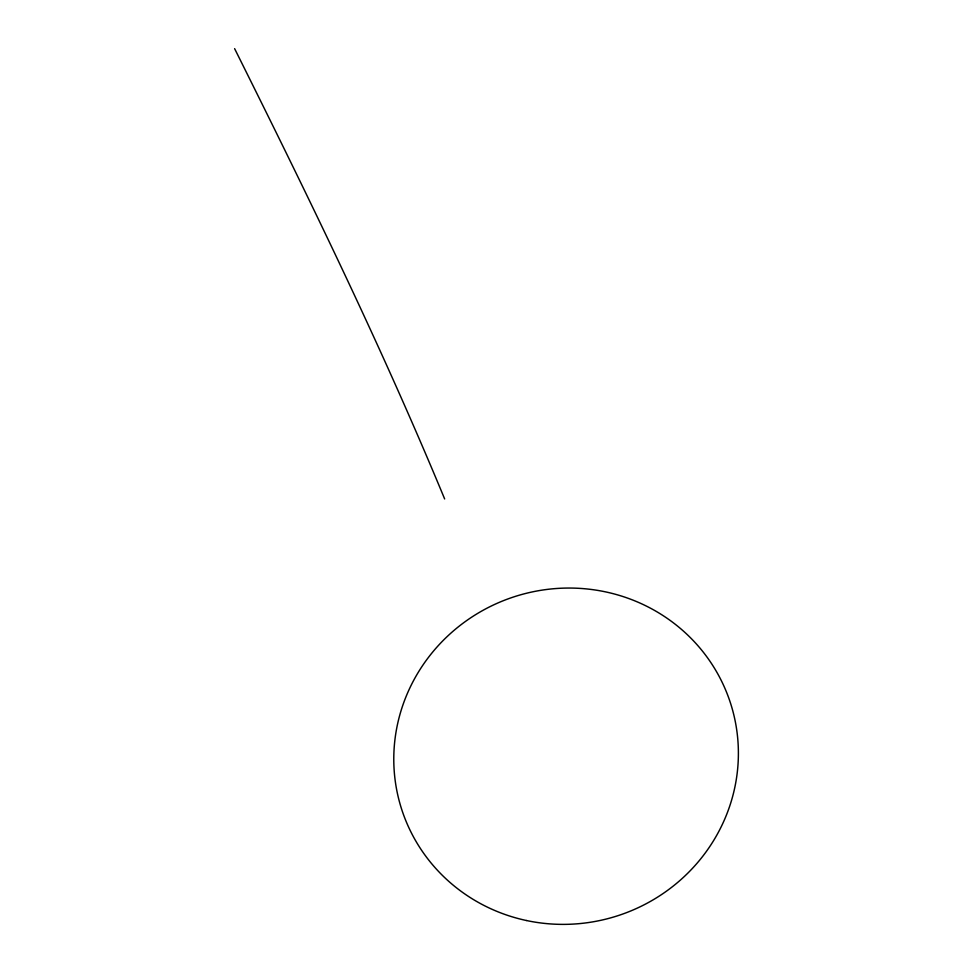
<?xml version="1.0" encoding="UTF-8"?>
<svg xmlns="http://www.w3.org/2000/svg" width="973" height="973" viewBox="0 0 973 973"><rect width="100%" height="100%" fill="white"/><g stroke="black" fill="none" stroke-linecap="round" stroke-linejoin="round"><path stroke-width="1.46" d="M234.615 48.65C308.49 196.887 381.258 345.926 444.649 498.954M526.393 920.507A172.78 167.684 -17.8 0 0 731.137 705.133A172.78 167.684 -17.8 0 0 440.72 642.995A172.78 167.684 -17.8 0 0 526.393 920.507"/></g></svg>
